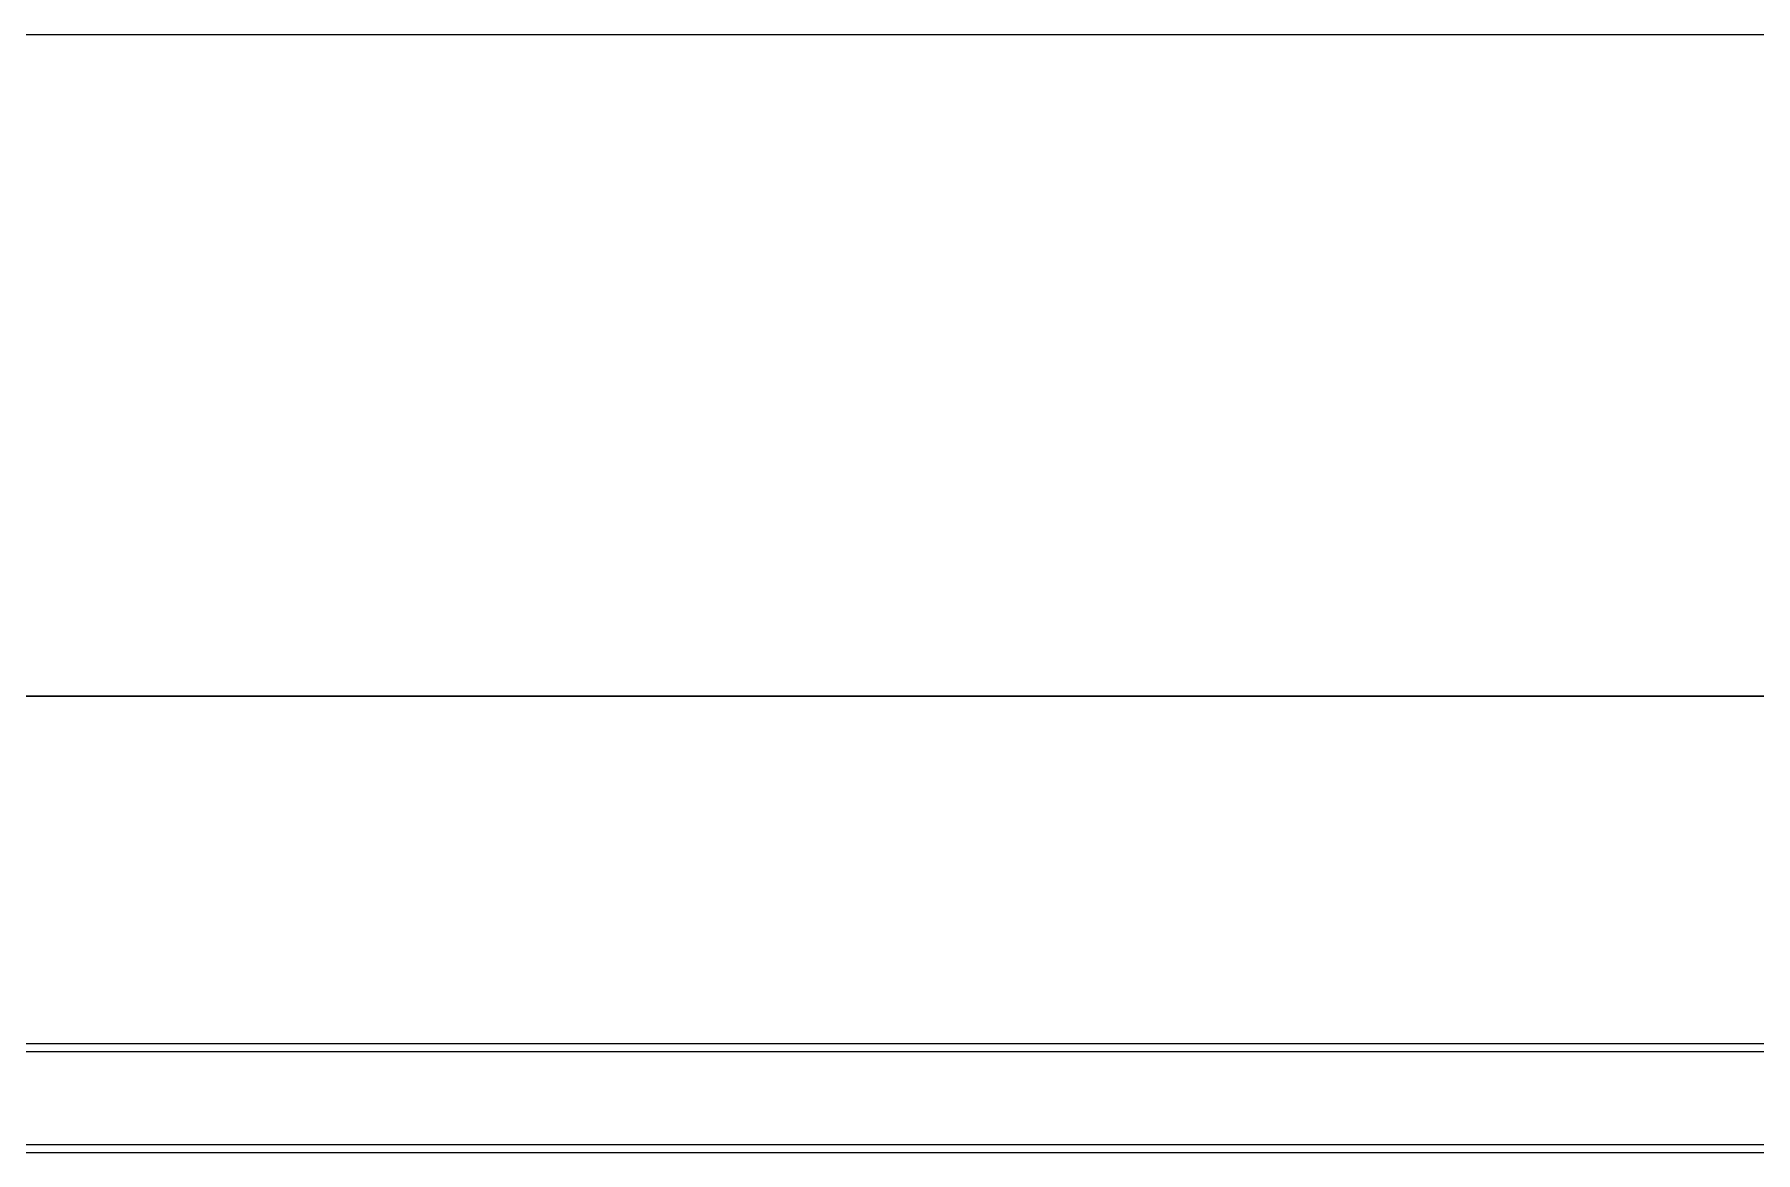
# Model space of a CAD drawing. Header units: millimetres. Extents: x 90964 to 877642, y 656808 to 1438307.
# Drawn here: x 827269 to 827900, y 1259059 to 1259469 of the extents above; entities that cross this region are included whole.
import ezdxf

# ---------------------------------------------------------------- set-up
doc = ezdxf.new("R2010")
doc.units = ezdxf.units.MM
doc.header["$LTSCALE"] = 300
doc.layers.add('ProfileEdges', color=7, linetype='Continuous')

msp = doc.modelspace()

# ---------------------------------------------------------------- linework, layer by layer
at = {"color": 251}
for p, q in [((826192.15, 1259226.52), (828427.15, 1259226.52)), ((828427.15, 1259226.52), (826192.15, 1259226.52)), ((826192.15, 1259226.52), (828427.15, 1259226.52)), ((826434.23, 1259099.32), (828111.15, 1259099.32)), ((826434.23, 1259096.32), (828111.15, 1259096.32)), ((826434.23, 1259062.32), (828111.15, 1259062.32)), ((826434.23, 1259059.32), (828111.15, 1259059.32))]:
    msp.add_line(p, q, dxfattribs=at)
at = {"layer": 'ProfileEdges'}
msp.add_lwpolyline([(826192.15, 1259469.01), (836888.12, 1259469.01), (836888.12, 1259226.52), (826192.15, 1259226.52)], close=True, dxfattribs=at)

doc.saveas('drawing.dxf')
